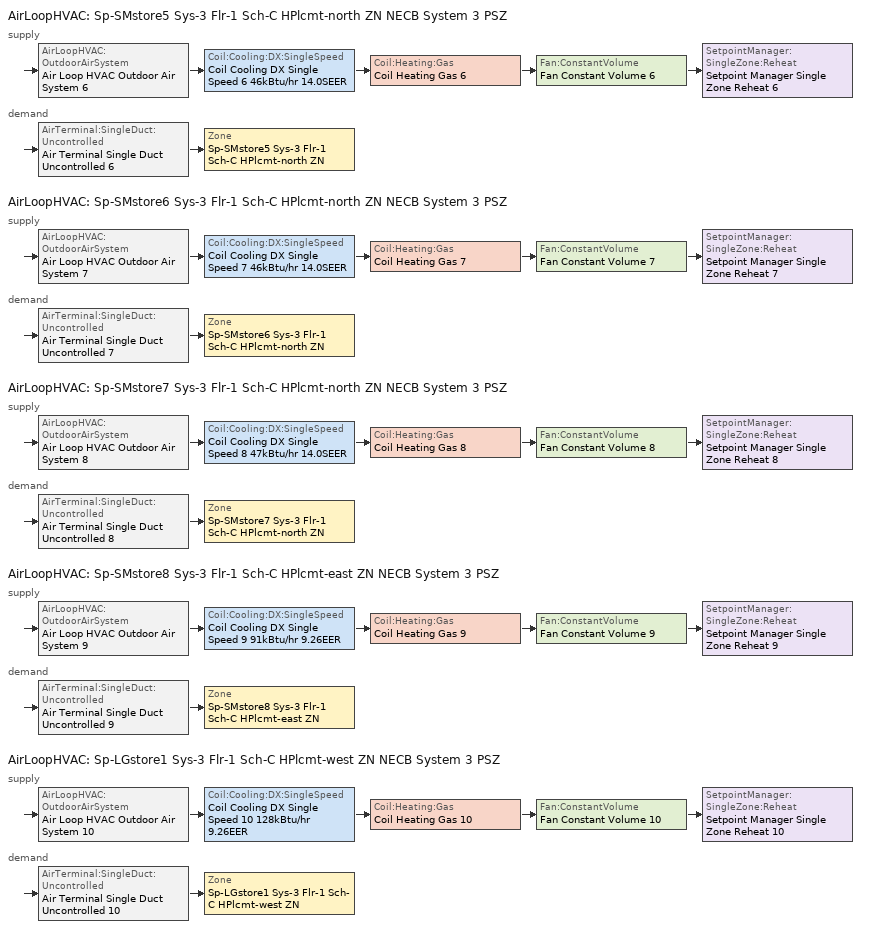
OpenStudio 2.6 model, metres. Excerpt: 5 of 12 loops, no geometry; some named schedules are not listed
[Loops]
AirLoopHVAC 'Sp-SMstore5 Sys-3 Flr-1 Sch-C HPlcmt-north ZN NECB System 3 PSZ'
 supply: AirLoopHVAC:OutdoorAirSystem 'Air Loop HVAC Outdoor Air System 6' > Coil:Cooling:DX:SingleSpeed 'Coil Cooling DX Single Speed 6 46kBtu/hr 14.0SEER' > Coil:Heating:Gas 'Coil Heating Gas 6' > Fan:ConstantVolume 'Fan Constant Volume 6' > SetpointManager:SingleZone:Reheat 'Setpoint Manager Single Zone Reheat 6'
 demand: AirTerminal:SingleDuct:Uncontrolled 'Air Terminal Single Duct Uncontrolled 6' > Zone 'Sp-SMstore5 Sys-3 Flr-1 Sch-C HPlcmt-north ZN'
AirLoopHVAC 'Sp-SMstore6 Sys-3 Flr-1 Sch-C HPlcmt-north ZN NECB System 3 PSZ'
 supply: AirLoopHVAC:OutdoorAirSystem 'Air Loop HVAC Outdoor Air System 7' > Coil:Cooling:DX:SingleSpeed 'Coil Cooling DX Single Speed 7 46kBtu/hr 14.0SEER' > Coil:Heating:Gas 'Coil Heating Gas 7' > Fan:ConstantVolume 'Fan Constant Volume 7' > SetpointManager:SingleZone:Reheat 'Setpoint Manager Single Zone Reheat 7'
 demand: AirTerminal:SingleDuct:Uncontrolled 'Air Terminal Single Duct Uncontrolled 7' > Zone 'Sp-SMstore6 Sys-3 Flr-1 Sch-C HPlcmt-north ZN'
AirLoopHVAC 'Sp-SMstore7 Sys-3 Flr-1 Sch-C HPlcmt-north ZN NECB System 3 PSZ'
 supply: AirLoopHVAC:OutdoorAirSystem 'Air Loop HVAC Outdoor Air System 8' > Coil:Cooling:DX:SingleSpeed 'Coil Cooling DX Single Speed 8 47kBtu/hr 14.0SEER' > Coil:Heating:Gas 'Coil Heating Gas 8' > Fan:ConstantVolume 'Fan Constant Volume 8' > SetpointManager:SingleZone:Reheat 'Setpoint Manager Single Zone Reheat 8'
 demand: AirTerminal:SingleDuct:Uncontrolled 'Air Terminal Single Duct Uncontrolled 8' > Zone 'Sp-SMstore7 Sys-3 Flr-1 Sch-C HPlcmt-north ZN'
AirLoopHVAC 'Sp-SMstore8 Sys-3 Flr-1 Sch-C HPlcmt-east ZN NECB System 3 PSZ'
 supply: AirLoopHVAC:OutdoorAirSystem 'Air Loop HVAC Outdoor Air System 9' > Coil:Cooling:DX:SingleSpeed 'Coil Cooling DX Single Speed 9 91kBtu/hr 9.26EER' > Coil:Heating:Gas 'Coil Heating Gas 9' > Fan:ConstantVolume 'Fan Constant Volume 9' > SetpointManager:SingleZone:Reheat 'Setpoint Manager Single Zone Reheat 9'
 demand: AirTerminal:SingleDuct:Uncontrolled 'Air Terminal Single Duct Uncontrolled 9' > Zone 'Sp-SMstore8 Sys-3 Flr-1 Sch-C HPlcmt-east ZN'
AirLoopHVAC 'Sp-LGstore1 Sys-3 Flr-1 Sch-C HPlcmt-west ZN NECB System 3 PSZ'
 supply: AirLoopHVAC:OutdoorAirSystem 'Air Loop HVAC Outdoor Air System 10' > Coil:Cooling:DX:SingleSpeed 'Coil Cooling DX Single Speed 10 128kBtu/hr 9.26EER' > Coil:Heating:Gas 'Coil Heating Gas 10' > Fan:ConstantVolume 'Fan Constant Volume 10' > SetpointManager:SingleZone:Reheat 'Setpoint Manager Single Zone Reheat 10'
 demand: AirTerminal:SingleDuct:Uncontrolled 'Air Terminal Single Duct Uncontrolled 10' > Zone 'Sp-LGstore1 Sys-3 Flr-1 Sch-C HPlcmt-west ZN'
[Sizing:Zone] Zone Cooling Design Supply Air Temperature Input Method=SupplyAirTemperature; Zone Cooling Design Supply Air Temperature {C}=13; Zone Cooling Design Supply Air Temperature Difference {deltaC}=11.11; Zone Heating Design Supply Air Temperature Input Method=SupplyAirTemperature; Zone Heating Design Supply Air Temperature {C}=43; Zone Heating Design Supply Air Temperature Difference {deltaC}=11.11; Zone Cooling Design Supply Air Humidity Ratio {kg-H2O/kg-air}=0.0085; Zone Heating Design Supply Air Humidity Ratio {kg-H2O/kg-air}=0.008; Zone Heating Sizing Factor=1.3; Zone Cooling Sizing Factor=1.1; Cooling Design Air Flow Method=DesignDay; Heating Design Air Flow Method=DesignDay; Account for Dedicated Outdoor Air System=No; Dedicated Outdoor Air System Control Strategy=NeutralSupplyAir; Dedicated Outdoor Air Low Setpoint Temperature for Design {C}=autosize; Dedicated Outdoor Air High Setpoint Temperature for Design {C}=autosize
Sp-SMstore5 Sys-3 Flr-1 Sch-C HPlcmt-north ZN; Sp-SMstore6 Sys-3 Flr-1 Sch-C HPlcmt-north ZN; Sp-SMstore7 Sys-3 Flr-1 Sch-C HPlcmt-north ZN; Sp-SMstore8 Sys-3 Flr-1 Sch-C HPlcmt-east ZN; Sp-LGstore1 Sys-3 Flr-1 Sch-C HPlcmt-west ZN
[Zone equipment]
Sp-SMstore5 Sys-3 Flr-1 Sch-C HPlcmt-north ZN: Air Terminal Single Duct Uncontrolled 6, Zone HVAC Baseboard Convective Water 6
Sp-SMstore6 Sys-3 Flr-1 Sch-C HPlcmt-north ZN: Air Terminal Single Duct Uncontrolled 7, Zone HVAC Baseboard Convective Water 7
Sp-SMstore7 Sys-3 Flr-1 Sch-C HPlcmt-north ZN: Air Terminal Single Duct Uncontrolled 8, Zone HVAC Baseboard Convective Water 8
Sp-SMstore8 Sys-3 Flr-1 Sch-C HPlcmt-east ZN: Air Terminal Single Duct Uncontrolled 9, Zone HVAC Baseboard Convective Water 9
Sp-LGstore1 Sys-3 Flr-1 Sch-C HPlcmt-west ZN: Air Terminal Single Duct Uncontrolled 10, Zone HVAC Baseboard Convective Water 10
[AirLoopHVAC] Design Supply Air Flow Rate {m3/s}=AutoSize
Name | Availability Schedule
Sp-SMstore5 Sys-3 Flr-1 Sch-C HPlcmt-north ZN NECB System 3 PSZ | Sp-SMstore5 Sys-3 Flr-1 Sch-C HPlcmt-north ZN NECB System 3 PSZ Occ Sch
Sp-SMstore6 Sys-3 Flr-1 Sch-C HPlcmt-north ZN NECB System 3 PSZ | Sp-SMstore6 Sys-3 Flr-1 Sch-C HPlcmt-north ZN NECB System 3 PSZ Occ Sch
Sp-SMstore7 Sys-3 Flr-1 Sch-C HPlcmt-north ZN NECB System 3 PSZ | Sp-SMstore7 Sys-3 Flr-1 Sch-C HPlcmt-north ZN NECB System 3 PSZ Occ Sch
Sp-SMstore8 Sys-3 Flr-1 Sch-C HPlcmt-east ZN NECB System 3 PSZ | Sp-SMstore8 Sys-3 Flr-1 Sch-C HPlcmt-east ZN NECB System 3 PSZ Occ Sch
Sp-LGstore1 Sys-3 Flr-1 Sch-C HPlcmt-west ZN NECB System 3 PSZ | Sp-LGstore1 Sys-3 Flr-1 Sch-C HPlcmt-west ZN NECB System 3 PSZ Occ Sch
[Sizing:System] Type of Load to Size On=Sensible; Design Outdoor Air Flow Rate {m3/s}=Autosize; Minimum System Air Flow Ratio=1; Preheat Design Temperature {C}=7; Preheat Design Humidity Ratio {kg-H2O/kg-Air}=0.008; Precool Design Temperature {C}=13; Precool Design Humidity Ratio {kg-H2O/kg-Air}=0.008; Central Cooling Design Supply Air Temperature {C}=13; Central Heating Design Supply Air Temperature {C}=43; Sizing Option=NonCoincident; 100% Outdoor Air in Cooling=No; 100% Outdoor Air in Heating=No; Central Cooling Design Supply Air Humidity Ratio {kg-H2O/kg-Air}=0.0085; Central Heating Design Supply Air Humidity Ratio {kg-H2O/kg-Air}=0.008; Cooling Design Air Flow Method=DesignDay; Cooling Design Air Flow Rate {m3/s}=0; Heating Design Air Flow Method=DesignDay; Heating Design Air Flow Rate {m3/s}=0; System Outdoor Air Method=ZoneSum; Zone Maximum Outdoor Air Fraction=1; Cooling Supply Air Flow Rate Per Floor Area {m3/s-m2}=0.00996765; Cooling Fraction of Autosized Cooling Supply Air Flow Rate=1; Cooling Supply Air Flow Rate Per Unit Cooling Capacity {m3/s-W}=3.94755e-05; Heating Supply Air Flow Rate Per Floor Area {m3/s-m2}=0.00996765; Heating Fraction of Autosized Heating Supply Air Flow Rate=1; Heating Fraction of Autosized Cooling Supply Air Flow Rate=1; Heating Supply Air Flow Rate Per Unit Heating Capacity {m3/s-W}=3.15882e-05; Cooling Design Capacity Method=CoolingDesignCapacity; Cooling Design Capacity {W}=autosize; Cooling Design Capacity Per Floor Area {W/m2}=234.7; Fraction of Autosized Cooling Design Capacity=1; Heating Design Capacity Method=HeatingDesignCapacity; Heating Design Capacity {W}=autosize; Heating Design Capacity Per Floor Area {W/m2}=157; Fraction of Autosized Heating Design Capacity=1; Central Cooling Capacity Control Method=OnOff
Sp-SMstore5 Sys-3 Flr-1 Sch-C HPlcmt-north ZN NECB System 3 PSZ; Sp-SMstore6 Sys-3 Flr-1 Sch-C HPlcmt-north ZN NECB System 3 PSZ; Sp-SMstore7 Sys-3 Flr-1 Sch-C HPlcmt-north ZN NECB System 3 PSZ; Sp-SMstore8 Sys-3 Flr-1 Sch-C HPlcmt-east ZN NECB System 3 PSZ; Sp-LGstore1 Sys-3 Flr-1 Sch-C HPlcmt-west ZN NECB System 3 PSZ
[Fan:ConstantVolume] Availability Schedule=Always On Discrete; Fan Efficiency=0.39975; Pressure Rise {Pa}=640; Maximum Flow Rate {m3/s}=AutoSize; Motor Efficiency=0.615
Fan Constant Volume 6; Fan Constant Volume 7; Fan Constant Volume 8; Fan Constant Volume 9; Fan Constant Volume 10
[Coil:Heating:Gas] Availability Schedule=Always On Discrete; Nominal Capacity {W}=AutoSize; Parasitic Electric Load {W}=0; Part Load Fraction Correlation Curve=FURNACE-EFFPLR-NECB2011; Parasitic Gas Load {W}=0
Name | Gas Burner Efficiency
Coil Heating Gas 6; Coil Heating Gas 7; Coil Heating Gas 8; Coil Heating Gas 9 | 0.924
Coil Heating Gas 10 | 0.81
[Coil:Cooling:DX:SingleSpeed] Availability Schedule=Always On Discrete; Rated Total Cooling Capacity {W}=autosize; Rated Sensible Heat Ratio=autosize; Rated Air Flow Rate {m3/s}=autosize; Rated Evaporator Fan Power Per Volume Flow Rate {W/(m3/s)}=773.3; Total Cooling Capacity Function of Temperature Curve=DXCOOL-NECB2011-REF-CAPFT; Total Cooling Capacity Function of Flow Fraction Curve=DXCOOL-NECB2011-REF-CAPFFLOW; Energy Input Ratio Function of Temperature Curve=DXCOOL-NECB2011-REF-COOLEIRFT; Energy Input Ratio Function of Flow Fraction Curve=DXCOOL-NECB2011-REF-COOLEIRFFLOW; Part Load Fraction Correlation Curve=DXCOOL-NECB2011-REF-COOLPLFFPLR; Condenser Type=AirCooled; Evaporative Condenser Effectiveness=0; Evaporative Condenser Air Flow Rate {m3/s}=Autosize; Evaporative Condenser Pump Rated Power Consumption {W}=Autosize; Crankcase Heater Capacity {W}=0; Maximum Outdoor Dry-Bulb Temperature for Crankcase Heater Operation {C}=0; Basin Heater Capacity {W/K}=0; Basin Heater Setpoint Temperature {C}=10
Name | Rated COP {W/W}
Coil Cooling DX Single Speed 6 46kBtu/hr 14.0SEER; Coil Cooling DX Single Speed 7 46kBtu/hr 14.0SEER; Coil Cooling DX Single Speed 8 47kBtu/hr 14.0SEER | 3.8248
Coil Cooling DX Single Speed 9 91kBtu/hr 9.26EER | 3.1956
Coil Cooling DX Single Speed 10 128kBtu/hr 9.26EER | 3.2226
[Controller:OutdoorAir] Minimum Outdoor Air Flow Rate {m3/s}=autosize; Maximum Outdoor Air Flow Rate {m3/s}=Autosize; Economizer Control Action Type=ModulateFlow; Lockout Type=NoLockout; Minimum Limit Type=FixedMinimum; High Humidity Control=No; Heat Recovery Bypass Control Type=BypassWhenOAFlowGreaterThanMinimum
Name | Economizer Control Type | Economizer Maximum Limit Dry-Bulb Temperature {C} | Economizer Maximum Limit Enthalpy {J/kg} | Economizer Minimum Limit Dry-Bulb Temperature {C} | Minimum Outdoor Air Schedule | Controller Mechanical Ventilation
Controller Outdoor Air 6 | NoEconomizer | 28 | 64000 | -100 | Sp-SMstore5 Sys-3 Flr-1 Sch-C HPlcmt-north ZN NECB System 3 PSZ Occ Sch | Controller Mechanical Ventilation 6
Controller Outdoor Air 7 | NoEconomizer | 28 | 64000 | -100 | Sp-SMstore6 Sys-3 Flr-1 Sch-C HPlcmt-north ZN NECB System 3 PSZ Occ Sch | Controller Mechanical Ventilation 7
Controller Outdoor Air 8 | NoEconomizer | 28 | 64000 | -100 | Sp-SMstore7 Sys-3 Flr-1 Sch-C HPlcmt-north ZN NECB System 3 PSZ Occ Sch | Controller Mechanical Ventilation 8
Controller Outdoor Air 9 | DifferentialEnthalpy |  |  |  | Sp-SMstore8 Sys-3 Flr-1 Sch-C HPlcmt-east ZN NECB System 3 PSZ Occ Sch | Controller Mechanical Ventilation 9
Controller Outdoor Air 10 | DifferentialEnthalpy |  |  |  | Sp-LGstore1 Sys-3 Flr-1 Sch-C HPlcmt-west ZN NECB System 3 PSZ Occ Sch | Controller Mechanical Ventilation 10
[Controller:MechanicalVentilation] Availability Schedule=Always On Discrete; System Outdoor Air Method=ZoneSum
Controller Mechanical Ventilation 6; Controller Mechanical Ventilation 7; Controller Mechanical Ventilation 8; Controller Mechanical Ventilation 9; Controller Mechanical Ventilation 10
[AirLoopHVAC:OutdoorAirSystem]
Name | Controller
Air Loop HVAC Outdoor Air System 6 | Controller Outdoor Air 6
Air Loop HVAC Outdoor Air System 7 | Controller Outdoor Air 7
Air Loop HVAC Outdoor Air System 8 | Controller Outdoor Air 8
Air Loop HVAC Outdoor Air System 9 | Controller Outdoor Air 9
Air Loop HVAC Outdoor Air System 10 | Controller Outdoor Air 10
[SetpointManager:SingleZone:Reheat] Minimum Supply Air Temperature {C}=13; Maximum Supply Air Temperature {C}=43
Name | Control Zone
Setpoint Manager Single Zone Reheat 6 | Sp-SMstore5 Sys-3 Flr-1 Sch-C HPlcmt-north ZN
Setpoint Manager Single Zone Reheat 7 | Sp-SMstore6 Sys-3 Flr-1 Sch-C HPlcmt-north ZN
Setpoint Manager Single Zone Reheat 8 | Sp-SMstore7 Sys-3 Flr-1 Sch-C HPlcmt-north ZN
Setpoint Manager Single Zone Reheat 9 | Sp-SMstore8 Sys-3 Flr-1 Sch-C HPlcmt-east ZN
Setpoint Manager Single Zone Reheat 10 | Sp-LGstore1 Sys-3 Flr-1 Sch-C HPlcmt-west ZN
[AirTerminal:SingleDuct:Uncontrolled] Availability Schedule=Always On Discrete; Maximum Air Flow Rate {m3/s}=AutoSize
Air Terminal Single Duct Uncontrolled 6; Air Terminal Single Duct Uncontrolled 7; Air Terminal Single Duct Uncontrolled 8; Air Terminal Single Duct Uncontrolled 9; Air Terminal Single Duct Uncontrolled 10
[Schedule:Ruleset]
Name | Default Day Schedule | Summer Design Day Schedule | Winter Design Day Schedule
Sp-LGstore1 Sys-3 Flr-1 Sch-C HPlcmt-west ZN NECB System 3 PSZ Occ Sch | Sp-LGstore1 Sys-3 Flr-1 Sch-C HPlcmt-west ZN NECB System 3 PSZ Occ Sch Default | Sp-LGstore1 Sys-3 Flr-1 Sch-C HPlcmt-west ZN NECB System 3 PSZ Occ Sch Summer Design Day | Sp-LGstore1 Sys-3 Flr-1 Sch-C HPlcmt-west ZN NECB System 3 PSZ Occ Sch Winter Design Day
Sp-SMstore5 Sys-3 Flr-1 Sch-C HPlcmt-north ZN NECB System 3 PSZ Occ Sch | Sp-SMstore5 Sys-3 Flr-1 Sch-C HPlcmt-north ZN NECB System 3 PSZ Occ Sch Default | Sp-SMstore5 Sys-3 Flr-1 Sch-C HPlcmt-north ZN NECB System 3 PSZ Occ Sch Summer Design Day | Sp-SMstore5 Sys-3 Flr-1 Sch-C HPlcmt-north ZN NECB System 3 PSZ Occ Sch Winter Design Day
Sp-SMstore6 Sys-3 Flr-1 Sch-C HPlcmt-north ZN NECB System 3 PSZ Occ Sch | Sp-SMstore6 Sys-3 Flr-1 Sch-C HPlcmt-north ZN NECB System 3 PSZ Occ Sch Default | Sp-SMstore6 Sys-3 Flr-1 Sch-C HPlcmt-north ZN NECB System 3 PSZ Occ Sch Summer Design Day | Sp-SMstore6 Sys-3 Flr-1 Sch-C HPlcmt-north ZN NECB System 3 PSZ Occ Sch Winter Design Day
Sp-SMstore7 Sys-3 Flr-1 Sch-C HPlcmt-north ZN NECB System 3 PSZ Occ Sch | Sp-SMstore7 Sys-3 Flr-1 Sch-C HPlcmt-north ZN NECB System 3 PSZ Occ Sch Default | Sp-SMstore7 Sys-3 Flr-1 Sch-C HPlcmt-north ZN NECB System 3 PSZ Occ Sch Summer Design Day | Sp-SMstore7 Sys-3 Flr-1 Sch-C HPlcmt-north ZN NECB System 3 PSZ Occ Sch Winter Design Day
Sp-SMstore8 Sys-3 Flr-1 Sch-C HPlcmt-east ZN NECB System 3 PSZ Occ Sch | Sp-SMstore8 Sys-3 Flr-1 Sch-C HPlcmt-east ZN NECB System 3 PSZ Occ Sch Default | Sp-SMstore8 Sys-3 Flr-1 Sch-C HPlcmt-east ZN NECB System 3 PSZ Occ Sch Summer Design Day | Sp-SMstore8 Sys-3 Flr-1 Sch-C HPlcmt-east ZN NECB System 3 PSZ Occ Sch Winter Design Day
[Schedule:Day]
Sp-SMstore5 Sys-3 Flr-1 Sch-C HPlcmt-north ZN NECB System 3 PSZ Occ Sch Default; Sp-SMstore5 Sys-3 Flr-1 Sch-C HPlcmt-north ZN NECB System 3 PSZ Occ Sch Winter Design Day; Sp-SMstore5 Sys-3 Flr-1 Sch-C HPlcmt-north ZN NECB System 3 PSZ Occ Sch Summer Design Day; Sp-SMstore6 Sys-3 Flr-1 Sch-C HPlcmt-north ZN NECB System 3 PSZ Occ Sch Default; Sp-SMstore6 Sys-3 Flr-1 Sch-C HPlcmt-north ZN NECB System 3 PSZ Occ Sch Winter Design Day; Sp-SMstore6 Sys-3 Flr-1 Sch-C HPlcmt-north ZN NECB System 3 PSZ Occ Sch Summer Design Day; Sp-SMstore7 Sys-3 Flr-1 Sch-C HPlcmt-north ZN NECB System 3 PSZ Occ Sch Default; Sp-SMstore7 Sys-3 Flr-1 Sch-C HPlcmt-north ZN NECB System 3 PSZ Occ Sch Winter Design Day; Sp-SMstore7 Sys-3 Flr-1 Sch-C HPlcmt-north ZN NECB System 3 PSZ Occ Sch Summer Design Day: 24, 0, 1
[Schedule:Rule] Date Specification Type=DateRange; Start Month=1; Start Day=1; End Month=12
Name | Schedule Ruleset | Rule Order | Day Schedule | Apply Monday | End Day | Apply Tuesday | Apply Wednesday | Apply Thursday | Apply Friday | Apply Saturday | Apply Sunday
Sp-SMstore5 Sys-3 Flr-1 Sch-C HPlcmt-north ZN NECB System 3 PSZ Occ Sch Monday Rule | Sp-SMstore5 Sys-3 Flr-1 Sch-C HPlcmt-north ZN NECB System 3 PSZ Occ Sch | 6 | Sp-SMstore5 Sys-3 Flr-1 Sch-C HPlcmt-north ZN NECB System 3 PSZ Occ Sch Monday | Yes | 25
Sp-SMstore5 Sys-3 Flr-1 Sch-C HPlcmt-north ZN NECB System 3 PSZ Occ Sch Tuesday Rule | Sp-SMstore5 Sys-3 Flr-1 Sch-C HPlcmt-north ZN NECB System 3 PSZ Occ Sch | 5 | Sp-SMstore5 Sys-3 Flr-1 Sch-C HPlcmt-north ZN NECB System 3 PSZ Occ Sch Tuesday |  | 26 | Yes
Sp-SMstore5 Sys-3 Flr-1 Sch-C HPlcmt-north ZN NECB System 3 PSZ Occ Sch Wednesday Rule | Sp-SMstore5 Sys-3 Flr-1 Sch-C HPlcmt-north ZN NECB System 3 PSZ Occ Sch | 4 | Sp-SMstore5 Sys-3 Flr-1 Sch-C HPlcmt-north ZN NECB System 3 PSZ Occ Sch Wednesday |  | 27 |  | Yes
Sp-SMstore5 Sys-3 Flr-1 Sch-C HPlcmt-north ZN NECB System 3 PSZ Occ Sch Thursday Rule | Sp-SMstore5 Sys-3 Flr-1 Sch-C HPlcmt-north ZN NECB System 3 PSZ Occ Sch | 3 | Sp-SMstore5 Sys-3 Flr-1 Sch-C HPlcmt-north ZN NECB System 3 PSZ Occ Sch Thursday |  | 28 |  |  | Yes
Sp-SMstore5 Sys-3 Flr-1 Sch-C HPlcmt-north ZN NECB System 3 PSZ Occ Sch Friday Rule | Sp-SMstore5 Sys-3 Flr-1 Sch-C HPlcmt-north ZN NECB System 3 PSZ Occ Sch | 2 | Sp-SMstore5 Sys-3 Flr-1 Sch-C HPlcmt-north ZN NECB System 3 PSZ Occ Sch Friday |  | 29 |  |  |  | Yes
Sp-SMstore5 Sys-3 Flr-1 Sch-C HPlcmt-north ZN NECB System 3 PSZ Occ Sch Saturday Rule | Sp-SMstore5 Sys-3 Flr-1 Sch-C HPlcmt-north ZN NECB System 3 PSZ Occ Sch | 1 | Sp-SMstore5 Sys-3 Flr-1 Sch-C HPlcmt-north ZN NECB System 3 PSZ Occ Sch Saturday |  | 30 |  |  |  |  | Yes
Sp-SMstore5 Sys-3 Flr-1 Sch-C HPlcmt-north ZN NECB System 3 PSZ Occ Sch Sunday Rule | Sp-SMstore5 Sys-3 Flr-1 Sch-C HPlcmt-north ZN NECB System 3 PSZ Occ Sch | 0 | Sp-SMstore5 Sys-3 Flr-1 Sch-C HPlcmt-north ZN NECB System 3 PSZ Occ Sch Sunday |  | 31 |  |  |  |  |  | Yes
Sp-SMstore6 Sys-3 Flr-1 Sch-C HPlcmt-north ZN NECB System 3 PSZ Occ Sch Monday Rule | Sp-SMstore6 Sys-3 Flr-1 Sch-C HPlcmt-north ZN NECB System 3 PSZ Occ Sch | 6 | Sp-SMstore6 Sys-3 Flr-1 Sch-C HPlcmt-north ZN NECB System 3 PSZ Occ Sch Monday | Yes | 25
Sp-SMstore6 Sys-3 Flr-1 Sch-C HPlcmt-north ZN NECB System 3 PSZ Occ Sch Tuesday Rule | Sp-SMstore6 Sys-3 Flr-1 Sch-C HPlcmt-north ZN NECB System 3 PSZ Occ Sch | 5 | Sp-SMstore6 Sys-3 Flr-1 Sch-C HPlcmt-north ZN NECB System 3 PSZ Occ Sch Tuesday |  | 26 | Yes
Sp-SMstore6 Sys-3 Flr-1 Sch-C HPlcmt-north ZN NECB System 3 PSZ Occ Sch Wednesday Rule | Sp-SMstore6 Sys-3 Flr-1 Sch-C HPlcmt-north ZN NECB System 3 PSZ Occ Sch | 4 | Sp-SMstore6 Sys-3 Flr-1 Sch-C HPlcmt-north ZN NECB System 3 PSZ Occ Sch Wednesday |  | 27 |  | Yes
Sp-SMstore6 Sys-3 Flr-1 Sch-C HPlcmt-north ZN NECB System 3 PSZ Occ Sch Thursday Rule | Sp-SMstore6 Sys-3 Flr-1 Sch-C HPlcmt-north ZN NECB System 3 PSZ Occ Sch | 3 | Sp-SMstore6 Sys-3 Flr-1 Sch-C HPlcmt-north ZN NECB System 3 PSZ Occ Sch Thursday |  | 28 |  |  | Yes
Sp-SMstore6 Sys-3 Flr-1 Sch-C HPlcmt-north ZN NECB System 3 PSZ Occ Sch Friday Rule | Sp-SMstore6 Sys-3 Flr-1 Sch-C HPlcmt-north ZN NECB System 3 PSZ Occ Sch | 2 | Sp-SMstore6 Sys-3 Flr-1 Sch-C HPlcmt-north ZN NECB System 3 PSZ Occ Sch Friday |  | 29 |  |  |  | Yes
Sp-SMstore6 Sys-3 Flr-1 Sch-C HPlcmt-north ZN NECB System 3 PSZ Occ Sch Saturday Rule | Sp-SMstore6 Sys-3 Flr-1 Sch-C HPlcmt-north ZN NECB System 3 PSZ Occ Sch | 1 | Sp-SMstore6 Sys-3 Flr-1 Sch-C HPlcmt-north ZN NECB System 3 PSZ Occ Sch Saturday |  | 30 |  |  |  |  | Yes
Sp-SMstore6 Sys-3 Flr-1 Sch-C HPlcmt-north ZN NECB System 3 PSZ Occ Sch Sunday Rule | Sp-SMstore6 Sys-3 Flr-1 Sch-C HPlcmt-north ZN NECB System 3 PSZ Occ Sch | 0 | Sp-SMstore6 Sys-3 Flr-1 Sch-C HPlcmt-north ZN NECB System 3 PSZ Occ Sch Sunday |  | 31 |  |  |  |  |  | Yes
Sp-SMstore7 Sys-3 Flr-1 Sch-C HPlcmt-north ZN NECB System 3 PSZ Occ Sch Monday Rule | Sp-SMstore7 Sys-3 Flr-1 Sch-C HPlcmt-north ZN NECB System 3 PSZ Occ Sch | 6 | Sp-SMstore7 Sys-3 Flr-1 Sch-C HPlcmt-north ZN NECB System 3 PSZ Occ Sch Monday | Yes | 25
Sp-SMstore7 Sys-3 Flr-1 Sch-C HPlcmt-north ZN NECB System 3 PSZ Occ Sch Tuesday Rule | Sp-SMstore7 Sys-3 Flr-1 Sch-C HPlcmt-north ZN NECB System 3 PSZ Occ Sch | 5 | Sp-SMstore7 Sys-3 Flr-1 Sch-C HPlcmt-north ZN NECB System 3 PSZ Occ Sch Tuesday |  | 26 | Yes
Sp-SMstore7 Sys-3 Flr-1 Sch-C HPlcmt-north ZN NECB System 3 PSZ Occ Sch Wednesday Rule | Sp-SMstore7 Sys-3 Flr-1 Sch-C HPlcmt-north ZN NECB System 3 PSZ Occ Sch | 4 | Sp-SMstore7 Sys-3 Flr-1 Sch-C HPlcmt-north ZN NECB System 3 PSZ Occ Sch Wednesday |  | 27 |  | Yes
Sp-SMstore7 Sys-3 Flr-1 Sch-C HPlcmt-north ZN NECB System 3 PSZ Occ Sch Thursday Rule | Sp-SMstore7 Sys-3 Flr-1 Sch-C HPlcmt-north ZN NECB System 3 PSZ Occ Sch | 3 | Sp-SMstore7 Sys-3 Flr-1 Sch-C HPlcmt-north ZN NECB System 3 PSZ Occ Sch Thursday |  | 28 |  |  | Yes
Sp-SMstore7 Sys-3 Flr-1 Sch-C HPlcmt-north ZN NECB System 3 PSZ Occ Sch Friday Rule | Sp-SMstore7 Sys-3 Flr-1 Sch-C HPlcmt-north ZN NECB System 3 PSZ Occ Sch | 2 | Sp-SMstore7 Sys-3 Flr-1 Sch-C HPlcmt-north ZN NECB System 3 PSZ Occ Sch Friday |  | 29 |  |  |  | Yes
Sp-SMstore7 Sys-3 Flr-1 Sch-C HPlcmt-north ZN NECB System 3 PSZ Occ Sch Saturday Rule | Sp-SMstore7 Sys-3 Flr-1 Sch-C HPlcmt-north ZN NECB System 3 PSZ Occ Sch | 1 | Sp-SMstore7 Sys-3 Flr-1 Sch-C HPlcmt-north ZN NECB System 3 PSZ Occ Sch Saturday |  | 30 |  |  |  |  | Yes
[Schedule:Constant]
Always On Discrete: Value=1
[Curve:Biquadratic] Minimum Value of x=13; Maximum Value of x=24; Minimum Value of y=24; Maximum Value of y=46
Name | Coefficient1 Constant | Coefficient2 x | Coefficient3 x**2 | Coefficient4 y | Coefficient5 y**2 | Coefficient6 x*y
DXCOOL-NECB2011-REF-CAPFT | 0.867905 | 0.0142459 | 0.00055436 | -0.0075575 | 3.3e-05 | -0.0001918
DXCOOL-NECB2011-REF-COOLEIRFT | 0.116936 | 0.0284933 | -0.0004112 | 0.0214108 | 0.00016103 | -0.0006791
[Curve:Quadratic] Coefficient1 Constant=1; Coefficient2 x=0; Coefficient3 x**2=0; Minimum Value of x=0; Maximum Value of x=1
DXCOOL-NECB2011-REF-CAPFFLOW; DXCOOL-NECB2011-REF-COOLEIRFFLOW
[Curve:Cubic] Maximum Value of x=1
Name | Coefficient1 Constant | Coefficient2 x | Coefficient3 x**2 | Coefficient4 x**3 | Minimum Value of x
DXCOOL-NECB2011-REF-COOLPLFFPLR | 0.0277 | 4.9151 | -8.184 | 4.2702 | 0.7
FURNACE-EFFPLR-NECB2011 | 0.7277 | 1.0667 | -1.5174 | 0.7282 | 0
